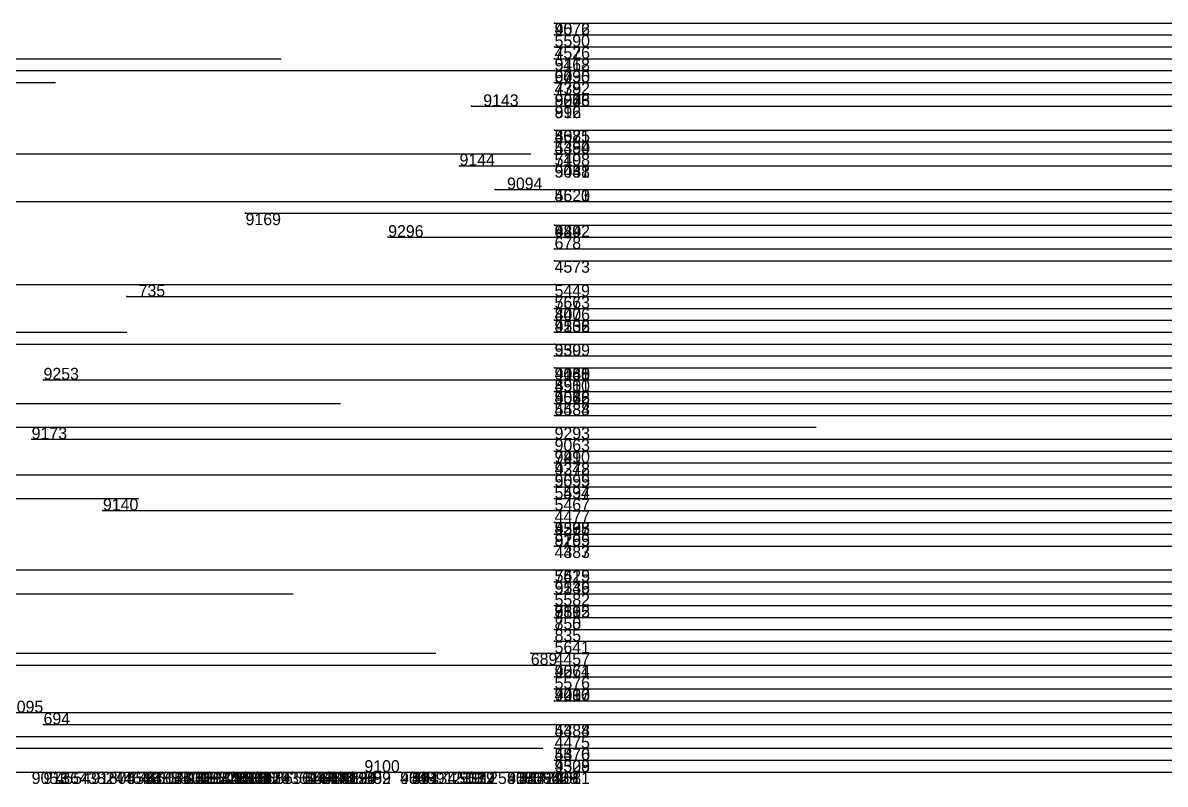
# Model space of a CAD drawing. Extents: x 0 to 1.1, y 0 to 1.
# Drawn here: x 0.9553 to 1.0514, y -0.001 to 0.063 of the extents above; entities that cross this region are included whole.
import ezdxf

# ---------------------------------------------------------------- set-up
doc = ezdxf.new("R2010")
doc.units = 0
for name, color, linetype in [('Facilities', 3, 'CONTINUOUS'), ('Normals', 1, 'CONTINUOUS'), ('Source_points', 5, 'CONTINUOUS'), ('Text', 3, 'CONTINUOUS')]:
    doc.layers.add(name, color=color, linetype=linetype)

msp = doc.modelspace()

# ---------------------------------------------------------------- linework, layer by layer
at = {"layer": 'Facilities', "color": 3}
for p in [(1, 0.063, 0.498), (1, 0.062, 0.545), (1, 0.062, 0.969), (1, 0.061, 0.369), (1, 0.06, 0.068), (1, 0.06, 0.621), (1, 0.059, 0.022), (1, 0.059, 0.942), (1, 0.058, 0.038), (1, 0.058, 0.268), (1, 0.058, 0.647), (1, 0.058, 0.94), (1, 0.057, 0.103), (1, 0.057, 0.993), (0.993, 0.056, 1), (1, 0.056, 0.171), (1, 0.056, 0.223), (1, 0.056, 0.858), (1, 0.056, 0.91), (1, 0.054, 0.464), (1, 0.054, 0.637), (1, 0.053, 0.027), (1, 0.053, 0.493), (1, 0.052, 0.494), (1, 0.052, 0.712), (0.992, 0.051, 1), (1, 0.051, 0.185), (1, 0.051, 0.71), (1, 0.051, 0.538), (1, 0.051, 0.861), (1, 0.051, 0.942), (0.995, 0.049, 1), (1, 0.049, 0.569), (1, 0.049, 0.646), (1, 0.048, 0.453), (0.974, 0.047, 1), (1, 0.046, 0.146), (1, 0.046, 0.328), (0.986, 0.045, 1), (1, 0.045, 0.245), (1, 0.044, 0.153), (1, 0.043, 0.334), (1, 0.041, 0.732), (0.964, 0.04), (1, 0.039, 0.141), (1, 0.039, 0.452), (1, 0.039, 0.637), (1, 0.038, 0.179), (1, 0.038, 0.461), (1, 0.037, 0.835), (1, 0.037, 0.762), (1, 0.036, 0.662), (1, 0.035, 0.219), (1, 0.034, 0.877), (0.957, 0.033, 1), (1, 0.033, 0.313), (1, 0.033, 0.479), (1, 0.033, 0.581), (1, 0.033, 0.993), (1, 0.033, 0.766), (1, 0.033, 0.984), (1, 0.032, 0.068), (1, 0.032, 0.316), (1, 0.032, 0.633), (1, 0.032, 0.898), (1, 0.031, 0.303), (1, 0.031, 0.678), (1, 0.03, 0.554), (0.956, 0.028, 1), (1, 0.028, 0.948), (1, 0.028, 0.92), (1, 0.027, 0.005), (1, 0.027, 0.932), (1, 0.026, 0.043), (1, 0.026, 0.438), (1, 0.025, 0.996), (1, 0.024, 0.513), (1, 0.024, 0.519), (1, 0.024, 0.977), (1, 0.023, 0.534), (0.962, 0.022, 1), (1, 0.022, 0.538), (1, 0.021, 0.265), (1, 0.021, 0.498), (1, 0.021, 0.64), (1, 0.021, 0.72), (1, 0.02, 0.909), (1, 0.019, 0.031), (1, 0.019, 0.134), (1, 0.019, 0.304), (1, 0.019, 0.257), (1, 0.019, 0.771), (1, 0.019, 0.921), (1, 0.017, 0.108), (1, 0.017, 0.595), (1, 0.016, 0.658), (1, 0.016, 0.753), (1, 0.016, 0.977), (1, 0.015, 0.699), (1, 0.015, 0.776), (1, 0.014, 0.193), (1, 0.014, 0.117), (1, 0.014, 0.541), (1, 0.014, 0.973), (1, 0.013, 0.127), (1, 0.013, 0.054), (1, 0.012, 0.19), (1, 0.011, 0.533), (0.998, 0.01), (1, 0.009, 0.173), (1, 0.009, 0.293), (1, 0.008, 0.439), (1, 0.008, 0.637), (1, 0.008, 0.779), (1, 0.007, 0.148), (1, 0.006, 0.464), (1, 0.006, 0.927), (1, 0.006, 0.973), (0.957, 0.004), (1, 0.004, 0.724), (1, 0.003, 0.477), (1, 0.003, 0.437), (1, 0.002, 0.344), (1, 0.002, 0.645), (1, 0.001, 0.439), (1, 0.001, 0.347), (0.956, 0, 0.872), (0.957, 0, 0.865), (0.958, 0, 0.363), (0.96, 0, 0.375), (0.961, 0, 0.857), (0.961, 0, 0.815), (0.963, 0, 0.277), (0.963, 0, 0.428), (0.963, 0, 0.569), (0.965, 0, 0.424), (0.966, 0, 0.146), (0.966, 0, 0.14), (0.967, 0, 0.18), (0.967, 0, 0.352), (0.967, 0, 0.517), (0.968, 0, 0.012), (0.968, 0, 0.488), (0.968, 0, 0.537), (0.969, 0, 0.333), (0.969, 0, 0.451), (0.97, 0, 0.392), (0.97, 0, 0.555), (0.971, 0, 0.094), (0.971, 0, 0.799), (0.972, 0, 0.318), (0.973, 0, 0.28), (0.973, 0, 0.445), (0.973, 0, 0.703), (0.973, 0, 0.927), (0.973, 0, 0.99), (0.974, 0, 0.685), (0.974, 0, 0.528), (0.974, 0, 0.684), (0.974, 0, 0.875), (0.975, 0, 0.032), (0.977, 0, 0.223), (0.977, 0, 0.495), (0.977, 0, 0.516), (0.978, 0, 0.357), (0.978, 0, 0.556), (0.979, 0, 0.478), (0.979, 0, 0.301), (0.979, 0, 0.358), (0.98, 0, 0.4), (0.981, 0, 0.054), (0.982, 0, 0.291), (0.982, 0, 0.52), (0.982, 0, 0.826), (0.983, 0, 0.226), (0.984, 0, 0.181), (0.984, 0, 1), (0.987, 0, 0.213), (0.987, 0, 0.292), (0.987, 0, 0.386), (0.987, 0, 0.866), (0.988, 0, 0.545), (0.989, 0, 0.932), (0.991, 0, 0.433), (0.991, 0, 0.712), (0.991, 0, 0.813), (0.992, 0, 0.656), (0.993, 0, 0.972), (0.995, 0, 0.548), (0.995, 0, 0.792), (0.995, 0, 0.837), (0.996, 0, 0.27), (0.996, 0, 0.537), (0.997, 0, 0.317), (0.997, 0, 0.549), (0.999, 0, 0.144), (0.999, 0, 0.326), (0.999, 0, 0.554), (0.999, 0, 0.946), (1, 0, 0.195), (1, 0, 0.993)]:
    msp.add_point(p, dxfattribs=at)
at = {"layer": 'Normals', "color": 1}
for p, q in [((1, 0.063, 0.498), (1.1, 0.063, 0.498)), ((1, 0.062, 0.545), (1.1, 0.062, 0.545)), ((1, 0.062, 0.969), (1.1, 0.062, 0.969)), ((1, 0.061, 0.369), (1.1, 0.061, 0.369)), ((0.877, 0.06, 1), (0.977, 0.06, 1)), ((1, 0.06, 0.068), (1.1, 0.06, 0.068)), ((1, 0.06, 0.621), (1.1, 0.06, 0.621)), ((0.918, 0.059, 1), (1.018, 0.059, 1)), ((1, 0.059, 0.022), (1.1, 0.059, 0.022)), ((1, 0.059, 0.942), (1.1, 0.059, 0.942)), ((0.858, 0.058, 1), (0.958, 0.058, 1)), ((1, 0.058, 0.038), (1.1, 0.058, 0.038)), ((1, 0.058, 0.268), (1.1, 0.058, 0.268)), ((1, 0.058, 0.647), (1.1, 0.058, 0.647)), ((1, 0.058, 0.94), (1.1, 0.058, 0.94)), ((1, 0.057, 0.103), (1.1, 0.057, 0.103)), ((1, 0.057, 0.993), (1.1, 0.057, 0.993)), ((0.993, 0.056, 1), (1.093, 0.056, 1)), ((1, 0.056, 0.171), (1.1, 0.056, 0.171)), ((1, 0.056, 0.223), (1.1, 0.056, 0.223)), ((1, 0.056, 0.858), (1.1, 0.056, 0.858)), ((1, 0.056, 0.91), (1.1, 0.056, 0.91)), ((1, 0.054, 0.464), (1.1, 0.054, 0.464)), ((1, 0.054, 0.637), (1.1, 0.054, 0.637)), ((1, 0.053, 0.027), (1.1, 0.053, 0.027)), ((1, 0.053, 0.493), (1.1, 0.053, 0.493)), ((0.898, 0.052, 1), (0.998, 0.052, 1)), ((1, 0.052, 0.494), (1.1, 0.052, 0.494)), ((1, 0.052, 0.712), (1.1, 0.052, 0.712)), ((0.992, 0.051, 1), (1.092, 0.051, 1)), ((1, 0.051, 0.185), (1.1, 0.051, 0.185)), ((1, 0.051, 0.71), (1.1, 0.051, 0.71)), ((1, 0.051, 0.538), (1.1, 0.051, 0.538)), ((1, 0.051, 0.861), (1.1, 0.051, 0.861)), ((1, 0.051, 0.942), (1.1, 0.051, 0.942)), ((0.995, 0.049, 1), (1.095, 0.049, 1)), ((1, 0.049, 0.569), (1.1, 0.049, 0.569)), ((1, 0.049, 0.646), (1.1, 0.049, 0.646)), ((0.929, 0.048, 1), (1.029, 0.048, 1)), ((1, 0.048, 0.453), (1.1, 0.048, 0.453)), ((0.974, 0.047, 1), (1.074, 0.047, 1)), ((1, 0.046, 0.146), (1.1, 0.046, 0.146)), ((1, 0.046, 0.328), (1.1, 0.046, 0.328)), ((0.986, 0.045, 1), (1.086, 0.045, 1)), ((1, 0.045, 0.245), (1.1, 0.045, 0.245)), ((1, 0.044, 0.153), (1.1, 0.044, 0.153)), ((1, 0.043, 0.334), (1.1, 0.043, 0.334)), ((0.906, 0.041), (1.006, 0.041)), ((1, 0.041, 0.732), (1.1, 0.041, 0.732)), ((0.964, 0.04), (1.064, 0.04)), ((1, 0.039, 0.141), (1.1, 0.039, 0.141)), ((1, 0.039, 0.452), (1.1, 0.039, 0.452)), ((1, 0.039, 0.637), (1.1, 0.039, 0.637)), ((1, 0.038, 0.179), (1.1, 0.038, 0.179)), ((1, 0.038, 0.461), (1.1, 0.038, 0.461)), ((0.864, 0.037, 1), (0.964, 0.037, 1)), ((1, 0.037, 0.835), (1.1, 0.037, 0.835)), ((1, 0.037, 0.762), (1.1, 0.037, 0.762)), ((0.865, 0.036, 1), (0.965, 0.036, 1)), ((0.916, 0.036, 1), (1.016, 0.036, 1)), ((1, 0.036, 0.662), (1.1, 0.036, 0.662)), ((1, 0.035, 0.219), (1.1, 0.035, 0.219)), ((1, 0.034, 0.877), (1.1, 0.034, 0.877)), ((0.957, 0.033, 1), (1.057, 0.033, 1)), ((1, 0.033, 0.313), (1.1, 0.033, 0.313)), ((1, 0.033, 0.479), (1.1, 0.033, 0.479)), ((1, 0.033, 0.581), (1.1, 0.033, 0.581)), ((1, 0.033, 0.993), (1.1, 0.033, 0.993)), ((1, 0.033, 0.766), (1.1, 0.033, 0.766)), ((1, 0.033, 0.984), (1.1, 0.033, 0.984)), ((1, 0.032, 0.068), (1.1, 0.032, 0.068)), ((1, 0.032, 0.316), (1.1, 0.032, 0.316)), ((1, 0.032, 0.633), (1.1, 0.032, 0.633)), ((1, 0.032, 0.898), (1.1, 0.032, 0.898)), ((0.882, 0.031), (0.982, 0.031)), ((1, 0.031, 0.303), (1.1, 0.031, 0.303)), ((1, 0.031, 0.678), (1.1, 0.031, 0.678)), ((1, 0.03, 0.554), (1.1, 0.03, 0.554)), ((0.884, 0.029), (0.984, 0.029)), ((0.894, 0.029, 1), (0.994, 0.029, 1)), ((0.922, 0.029, 1), (1.022, 0.029, 1)), ((0.956, 0.028, 1), (1.056, 0.028, 1)), ((1, 0.028, 0.948), (1.1, 0.028, 0.948)), ((1, 0.028, 0.92), (1.1, 0.028, 0.92)), ((1, 0.027, 0.005), (1.1, 0.027, 0.005)), ((1, 0.027, 0.932), (1.1, 0.027, 0.932)), ((1, 0.026, 0.043), (1.1, 0.026, 0.043)), ((1, 0.026, 0.438), (1.1, 0.026, 0.438)), ((0.939, 0.025), (1.039, 0.025)), ((1, 0.025, 0.996), (1.1, 0.025, 0.996)), ((1, 0.024, 0.513), (1.1, 0.024, 0.513)), ((1, 0.024, 0.519), (1.1, 0.024, 0.519)), ((1, 0.024, 0.977), (1.1, 0.024, 0.977)), ((0.865, 0.023, 1), (0.965, 0.023, 1)), ((1, 0.023, 0.534), (1.1, 0.023, 0.534)), ((0.962, 0.022, 1), (1.062, 0.022, 1)), ((1, 0.022, 0.538), (1.1, 0.022, 0.538)), ((1, 0.021, 0.265), (1.1, 0.021, 0.265)), ((1, 0.021, 0.498), (1.1, 0.021, 0.498)), ((1, 0.021, 0.64), (1.1, 0.021, 0.64)), ((1, 0.021, 0.72), (1.1, 0.021, 0.72)), ((1, 0.02, 0.909), (1.1, 0.02, 0.909)), ((1, 0.019, 0.031), (1.1, 0.019, 0.031)), ((1, 0.019, 0.134), (1.1, 0.019, 0.134)), ((1, 0.019, 0.304), (1.1, 0.019, 0.304)), ((1, 0.019, 0.257), (1.1, 0.019, 0.257)), ((1, 0.019, 0.771), (1.1, 0.019, 0.771)), ((1, 0.019, 0.921), (1.1, 0.019, 0.921)), ((0.934, 0.017, 1), (1.034, 0.017, 1)), ((1, 0.017, 0.108), (1.1, 0.017, 0.108)), ((1, 0.017, 0.595), (1.1, 0.017, 0.595)), ((1, 0.016, 0.658), (1.1, 0.016, 0.658)), ((1, 0.016, 0.753), (1.1, 0.016, 0.753)), ((1, 0.016, 0.977), (1.1, 0.016, 0.977)), ((0.878, 0.015), (0.978, 0.015)), ((0.878, 0.015, 1), (0.978, 0.015, 1)), ((1, 0.015, 0.699), (1.1, 0.015, 0.699)), ((1, 0.015, 0.776), (1.1, 0.015, 0.776)), ((1, 0.014, 0.193), (1.1, 0.014, 0.193)), ((1, 0.014, 0.117), (1.1, 0.014, 0.117)), ((1, 0.014, 0.541), (1.1, 0.014, 0.541)), ((1, 0.014, 0.973), (1.1, 0.014, 0.973)), ((1, 0.013, 0.127), (1.1, 0.013, 0.127)), ((1, 0.013, 0.054), (1.1, 0.013, 0.054)), ((1, 0.012, 0.19), (1.1, 0.012, 0.19)), ((1, 0.011, 0.533), (1.1, 0.011, 0.533)), ((0.89, 0.01), (0.99, 0.01)), ((0.998, 0.01), (1.098, 0.01)), ((0.928, 0.009), (1.028, 0.009)), ((1, 0.009, 0.173), (1.1, 0.009, 0.173)), ((1, 0.009, 0.293), (1.1, 0.009, 0.293)), ((1, 0.008, 0.439), (1.1, 0.008, 0.439)), ((1, 0.008, 0.637), (1.1, 0.008, 0.637)), ((1, 0.008, 0.779), (1.1, 0.008, 0.779)), ((1, 0.007, 0.148), (1.1, 0.007, 0.148)), ((1, 0.006, 0.464), (1.1, 0.006, 0.464)), ((1, 0.006, 0.927), (1.1, 0.006, 0.927)), ((1, 0.006, 0.973), (1.1, 0.006, 0.973)), ((0.953, 0.005, 1), (1.053, 0.005, 1)), ((0.957, 0.004), (1.057, 0.004)), ((1, 0.004, 0.724), (1.1, 0.004, 0.724)), ((0.905, 0.003, 1), (1.005, 0.003, 1)), ((0.937, 0.003, 1), (1.037, 0.003, 1)), ((1, 0.003, 0.477), (1.1, 0.003, 0.477)), ((1, 0.003, 0.437), (1.1, 0.003, 0.437)), ((0.899, 0.002), (0.999, 0.002)), ((1, 0.002, 0.344), (1.1, 0.002, 0.344)), ((1, 0.002, 0.645), (1.1, 0.002, 0.645)), ((1, 0.001, 0.439), (1.1, 0.001, 0.439)), ((1, 0.001, 0.347), (1.1, 0.001, 0.347)), ((0.856, 0, 0.553), (0.956, 0, 0.553)), ((0.857, 0, 0.938), (0.957, 0, 0.938)), ((0.858, 0, 0.52), (0.958, 0, 0.52)), ((0.859, 0, 0.314), (0.959, 0, 0.314)), ((0.86, 0, 0.137), (0.96, 0, 0.137)), ((0.86, 0, 0.49), (0.96, 0, 0.49)), ((0.861, 0, 0.405), (0.961, 0, 0.405)), ((0.862, 0, 0.009), (0.962, 0, 0.009)), ((0.862, 0, 0.96), (0.962, 0, 0.96)), ((0.862, 0, 0.863), (0.962, 0, 0.863)), ((0.863, 0, 0.696), (0.963, 0, 0.696)), ((0.864, 0, 0.96), (0.964, 0, 0.96)), ((0.865, 0, 0.21), (0.965, 0, 0.21)), ((0.865, 0, 0.755), (0.965, 0, 0.755)), ((0.865, 0, 0.622), (0.965, 0, 0.622)), ((0.866, 0, 0.215), (0.966, 0, 0.215)), ((0.866, 0, 0.682), (0.966, 0, 0.682)), ((0.868, 0, 0.108), (0.968, 0, 0.108)), ((0.869, 0, 0.004), (0.969, 0, 0.004)), ((0.869, 0, 0.036), (0.969, 0, 0.036)), ((0.869, 0, 0.534), (0.969, 0, 0.534)), ((0.869, 0, 0.97), (0.969, 0, 0.97)), ((0.87, 0, 0.137), (0.97, 0, 0.137)), ((0.87, 0, 0.556), (0.97, 0, 0.556)), ((0.87, 0, 0.784), (0.97, 0, 0.784)), ((0.87, 0, 0.938), (0.97, 0, 0.938)), ((0.871, 0, 0.991), (0.971, 0, 0.991)), ((0.872, 0, 0.071), (0.972, 0, 0.071)), ((0.872, 0, 0.177), (0.972, 0, 0.177)), ((0.874, 0, 0.121), (0.974, 0, 0.121)), ((0.875, 0, 0.481), (0.975, 0, 0.481)), ((0.875, 0, 0.336), (0.975, 0, 0.336)), ((0.875, 0, 0.712), (0.975, 0, 0.712)), ((0.875, 0, 0.99), (0.975, 0, 0.99)), ((0.876, 0, 0.5), (0.976, 0, 0.5)), ((0.877, 0, 0.585), (0.977, 0, 0.585)), ((0.878, 0, 0.158), (0.978, 0, 0.158)), ((0.878, 0, 0.958), (0.978, 0, 0.958)), ((0.879, 0, 0.24), (0.979, 0, 0.24)), ((0.879, 0, 0.034), (0.979, 0, 0.034)), ((0.879, 0, 0.199), (0.979, 0, 0.199)), ((0.879, 0, 0.306), (0.979, 0, 0.306)), ((0.88, 0, 0.924), (0.98, 0, 0.924)), ((0.881, 0, 0.618), (0.981, 0, 0.618)), ((0.881, 0, 0.955), (0.981, 0, 0.955)), ((0.882, 0, 0.059), (0.982, 0, 0.059)), ((0.882, 0, 0.633), (0.982, 0, 0.633)), ((0.884, 0, 0.271), (0.984, 0, 0.271)), ((0.884, 0, 0.666), (0.984, 0, 0.666)), ((0.887, 0, 0.747), (0.987, 0, 0.747)), ((0.887, 0, 0.884), (0.987, 0, 0.884)), ((0.888, 0, 0.109), (0.988, 0, 0.109)), ((0.888, 0, 0.113), (0.988, 0, 0.113)), ((0.888, 0, 0.338), (0.988, 0, 0.338)), ((0.888, 0, 0.747), (0.988, 0, 0.747)), ((0.89, 0, 0.013), (0.99, 0, 0.013)), ((0.891, 0, 0.142), (0.991, 0, 0.142)), ((0.892, 0, 0.142), (0.992, 0, 0.142)), ((0.892, 0, 0.345), (0.992, 0, 0.345)), ((0.892, 0, 0.684), (0.992, 0, 0.684)), ((0.893, 0, 0.085), (0.993, 0, 0.085)), ((0.895, 0, 0.079), (0.995, 0, 0.079)), ((0.895, 0, 0.278), (0.995, 0, 0.278)), ((0.895, 0, 0.492), (0.995, 0, 0.492)), ((0.895, 0, 0.553), (0.995, 0, 0.553)), ((0.895, 0, 0.772), (0.995, 0, 0.772)), ((0.895, 0, 0.826), (0.995, 0, 0.826)), ((0.896, 0, 0.873), (0.996, 0, 0.873)), ((0.897, 0, 0.047), (0.997, 0, 0.047)), ((0.898, 0, 0.416), (0.998, 0, 0.416)), ((0.899, 0, 0.221), (0.999, 0, 0.221)), ((0.899, 0, 0.133), (0.999, 0, 0.133)), ((0.899, 0, 0.572), (0.999, 0, 0.572)), ((0.899, 0, 0.543), (0.999, 0, 0.543)), ((0.899, 0, 0.724), (0.999, 0, 0.724)), ((0.901, 0, 0.649), (1.002, 0, 0.649)), ((0.901, 0, 0.733), (1.001, 0, 0.733)), ((0.902, 0, 0.832), (1.002, 0, 0.832)), ((0.904, 0, 0.435), (1.004, 0, 0.435)), ((0.905, 0, 0.093), (1.006, 0, 0.093)), ((0.907, 0, 0.56), (1.007, 0, 0.56)), ((0.907, 0, 0.708), (1.007, 0, 0.708)), ((0.908, 0, 0.145), (1.008, 0, 0.145)), ((0.908, 0, 0.902), (1.008, 0, 0.902)), ((0.908, 0, 0.963), (1.008, 0, 0.963)), ((0.908, 0, 0.982), (1.008, 0, 0.982)), ((0.909, 0, 0.966), (1.009, 0, 0.966)), ((0.909, 0, 0.867), (1.009, 0, 0.867)), ((0.91, 0, 0.803), (1.01, 0, 0.803)), ((0.911, 0, 0.611), (1.011, 0, 0.611)), ((0.913, 0, 0.218), (1.013, 0, 0.218)), ((0.913, 0, 0.785), (1.013, 0, 0.785)), ((0.914, 0, 0.092), (1.014, 0, 0.092)), ((0.914, 0, 0.255), (1.014, 0, 0.255)), ((0.914, 0, 0.433), (1.014, 0, 0.433)), ((0.917, 0, 0.235), (1.017, 0, 0.235)), ((0.918, 0, 0.92), (1.018, 0, 0.92)), ((0.92, 0, 0.053), (1.02, 0, 0.053)), ((0.92, 0, 0.949), (1.02, 0, 0.949)), ((0.921, 0, 0.159), (1.021, 0, 0.159)), ((0.921, 0, 0.202), (1.021, 0, 0.202)), ((0.921, 0, 0.305), (1.021, 0, 0.305)), ((0.921, 0, 0.725), (1.021, 0, 0.725)), ((0.921, 0, 0.941), (1.021, 0, 0.941)), ((0.922, 0, 0.243), (1.022, 0, 0.243)), ((0.922, 0, 0.705), (1.022, 0, 0.705)), ((0.923, 0, 0.31), (1.023, 0, 0.31)), ((0.923, 0, 0.57), (1.024, 0, 0.57)), ((0.923, 0, 0.702), (1.023, 0, 0.702)), ((0.923, 0, 0.841), (1.023, 0, 0.841)), ((0.925, 0, 0.7), (1.025, 0, 0.7)), ((0.926, 0, 0.241), (1.026, 0, 0.241)), ((0.926, 0, 0.129), (1.026, 0, 0.129)), ((0.927, 0, 0.211), (1.027, 0, 0.211)), ((0.927, 0, 0.718), (1.027, 0, 0.718)), ((0.927, 0, 0.937), (1.027, 0, 0.937)), ((0.928, 0, 0.235), (1.028, 0, 0.235)), ((0.929, 0, 0.7), (1.029, 0, 0.7)), ((0.929, 0, 0.69), (1.029, 0, 0.69)), ((0.931, 0, 0.284), (1.031, 0, 0.284)), ((0.932, 0, 0.045), (1.032, 0, 0.045)), ((0.932, 0, 0.586), (1.032, 0, 0.586)), ((0.933, 0, 0.387), (1.033, 0, 0.387)), ((0.934, 0, 0.583), (1.034, 0, 0.583)), ((0.935, 0, 0.052), (1.035, 0, 0.052)), ((0.935, 0, 0.558), (1.035, 0, 0.558)), ((0.935, 0, 0.883), (1.035, 0, 0.883)), ((0.936, 0, 0.522), (1.036, 0, 0.522)), ((0.936, 0, 0.934), (1.036, 0, 0.934)), ((0.937, 0, 0.375), (1.037, 0, 0.375)), ((0.937, 0, 0.551), (1.037, 0, 0.551)), ((0.939, 0, 0.903), (1.039, 0, 0.903)), ((0.94, 0, 0.879), (1.04, 0, 0.879)), ((0.94, 0, 0.902), (1.04, 0, 0.902)), ((0.942, 0, 0.149), (1.042, 0, 0.149)), ((0.942, 0, 0.842), (1.042, 0, 0.842)), ((0.943, 0, 0.168), (1.043, 0, 0.168)), ((0.944, 0, 0.14), (1.044, 0, 0.14)), ((0.944, 0, 0.013), (1.044, 0, 0.013)), ((0.944, 0, 0.317), (1.044, 0, 0.317)), ((0.944, 0, 0.639), (1.044, 0, 0.639)), ((0.947, 0, 0.188), (1.047, 0, 0.188)), ((0.947, 0, 0.18), (1.047, 0, 0.18)), ((0.947, 0, 0.313), (1.047, 0, 0.313)), ((0.948, 0, 0.605), (1.048, 0, 0.605)), ((0.948, 0, 0.763), (1.048, 0, 0.763)), ((0.948, 0, 0.915), (1.048, 0, 0.915)), ((0.95, 0, 0.024), (1.05, 0, 0.024)), ((0.95, 0, 0.776), (1.05, 0, 0.776)), ((0.951, 0, 0.276), (1.051, 0, 0.276)), ((0.951, 0, 0.341), (1.051, 0, 0.341)), ((0.951, 0, 0.403), (1.051, 0, 0.403)), ((0.951, 0, 0.857), (1.051, 0, 0.857)), ((0.952, 0, 0.194), (1.052, 0, 0.194)), ((0.952, 0, 0.22), (1.052, 0, 0.22)), ((0.956, 0, 0.872), (1.056, 0, 0.872)), ((0.957, 0, 0.865), (1.057, 0, 0.865)), ((0.958, 0, 0.363), (1.058, 0, 0.363)), ((0.96, 0, 0.375), (1.06, 0, 0.375)), ((0.961, 0, 0.857), (1.061, 0, 0.857)), ((0.961, 0, 0.815), (1.061, 0, 0.815)), ((0.963, 0, 0.277), (1.063, 0, 0.277)), ((0.963, 0, 0.428), (1.063, 0, 0.428)), ((0.963, 0, 0.569), (1.063, 0, 0.569)), ((0.965, 0, 0.424), (1.065, 0, 0.424)), ((0.966, 0, 0.146), (1.066, 0, 0.146)), ((0.966, 0, 0.14), (1.066, 0, 0.14)), ((0.967, 0, 0.18), (1.067, 0, 0.18)), ((0.967, 0, 0.352), (1.067, 0, 0.352)), ((0.967, 0, 0.517), (1.067, 0, 0.517)), ((0.968, 0, 0.012), (1.068, 0, 0.012)), ((0.968, 0, 0.488), (1.068, 0, 0.488)), ((0.968, 0, 0.537), (1.068, 0, 0.537)), ((0.969, 0, 0.333), (1.069, 0, 0.333)), ((0.969, 0, 0.451), (1.069, 0, 0.451)), ((0.97, 0, 0.392), (1.07, 0, 0.392)), ((0.97, 0, 0.555), (1.07, 0, 0.555)), ((0.971, 0, 0.094), (1.071, 0, 0.094)), ((0.971, 0, 0.799), (1.071, 0, 0.799)), ((0.972, 0, 0.318), (1.072, 0, 0.318)), ((0.973, 0, 0.28), (1.073, 0, 0.28)), ((0.973, 0, 0.445), (1.073, 0, 0.445)), ((0.973, 0, 0.703), (1.073, 0, 0.703)), ((0.973, 0, 0.927), (1.073, 0, 0.927)), ((0.973, 0, 0.99), (1.073, 0, 0.99)), ((0.974, 0, 0.685), (1.074, 0, 0.685)), ((0.974, 0, 0.528), (1.074, 0, 0.528)), ((0.974, 0, 0.684), (1.074, 0, 0.684)), ((0.974, 0, 0.875), (1.074, 0, 0.875)), ((0.975, 0, 0.032), (1.075, 0, 0.032)), ((0.977, 0, 0.223), (1.077, 0, 0.223)), ((0.977, 0, 0.495), (1.077, 0, 0.495)), ((0.977, 0, 0.516), (1.077, 0, 0.516)), ((0.978, 0, 0.357), (1.078, 0, 0.357)), ((0.978, 0, 0.556), (1.078, 0, 0.556)), ((0.979, 0, 0.478), (1.079, 0, 0.478)), ((0.979, 0, 0.301), (1.079, 0, 0.301)), ((0.979, 0, 0.358), (1.079, 0, 0.358)), ((0.98, 0, 0.4), (1.08, 0, 0.4)), ((0.981, 0, 0.054), (1.081, 0, 0.054)), ((0.982, 0, 0.291), (1.082, 0, 0.291)), ((0.982, 0, 0.52), (1.082, 0, 0.52)), ((0.982, 0, 0.826), (1.082, 0, 0.826)), ((0.983, 0, 0.226), (1.083, 0, 0.226)), ((0.984, 0, 0.181), (1.084, 0, 0.181)), ((0.984, 0, 1), (1.084, 0, 1)), ((0.987, 0, 0.213), (1.087, 0, 0.213)), ((0.987, 0, 0.292), (1.087, 0, 0.292)), ((0.987, 0, 0.386), (1.087, 0, 0.386)), ((0.987, 0, 0.866), (1.087, 0, 0.866)), ((0.988, 0, 0.545), (1.088, 0, 0.545)), ((0.989, 0, 0.932), (1.089, 0, 0.932)), ((0.991, 0, 0.433), (1.091, 0, 0.433)), ((0.991, 0, 0.712), (1.091, 0, 0.712)), ((0.991, 0, 0.813), (1.091, 0, 0.813)), ((0.992, 0, 0.656), (1.092, 0, 0.656)), ((0.993, 0, 0.972), (1.093, 0, 0.972)), ((0.995, 0, 0.548), (1.095, 0, 0.548)), ((0.995, 0, 0.792), (1.095, 0, 0.792)), ((0.995, 0, 0.837), (1.095, 0, 0.837)), ((0.996, 0, 0.27), (1.096, 0, 0.27)), ((0.996, 0, 0.537), (1.096, 0, 0.537)), ((0.997, 0, 0.317), (1.097, 0, 0.317)), ((0.997, 0, 0.549), (1.097, 0, 0.549)), ((0.999, 0, 0.144), (1.099, 0, 0.144)), ((0.999, 0, 0.326), (1.099, 0, 0.326)), ((0.999, 0, 0.554), (1.099, 0, 0.554)), ((0.999, 0, 0.946), (1.099, 0, 0.946)), ((1, 0, 0.195), (1.1, 0, 0.195)), ((1, 0, 0.993), (1.1, 0, 0.993))]:
    msp.add_line(p, q, dxfattribs=at)
at = {"layer": 'Source_points', "color": 5}
for p in [(1, 0.063, 0.498), (1, 0.062, 0.545), (1, 0.062, 0.969), (1, 0.061, 0.369), (1, 0.06, 0.068), (1, 0.06, 0.621), (1, 0.059, 0.022), (1, 0.059, 0.942), (1, 0.058, 0.038), (1, 0.058, 0.268), (1, 0.058, 0.647), (1, 0.058, 0.94), (1, 0.057, 0.103), (1, 0.057, 0.993), (0.993, 0.056, 1), (1, 0.056, 0.171), (1, 0.056, 0.223), (1, 0.056, 0.858), (1, 0.056, 0.91), (1, 0.054, 0.464), (1, 0.054, 0.637), (1, 0.053, 0.027), (1, 0.053, 0.493), (1, 0.052, 0.494), (1, 0.052, 0.712), (0.992, 0.051, 1), (1, 0.051, 0.185), (1, 0.051, 0.71), (1, 0.051, 0.538), (1, 0.051, 0.861), (1, 0.051, 0.942), (0.995, 0.049, 1), (1, 0.049, 0.569), (1, 0.049, 0.646), (1, 0.048, 0.453), (0.974, 0.047, 1), (1, 0.046, 0.146), (1, 0.046, 0.328), (0.986, 0.045, 1), (1, 0.045, 0.245), (1, 0.044, 0.153), (1, 0.043, 0.334), (1, 0.041, 0.732), (0.964, 0.04), (1, 0.039, 0.141), (1, 0.039, 0.452), (1, 0.039, 0.637), (1, 0.038, 0.179), (1, 0.038, 0.461), (1, 0.037, 0.835), (1, 0.037, 0.762), (1, 0.036, 0.662), (1, 0.035, 0.219), (1, 0.034, 0.877), (0.957, 0.033, 1), (1, 0.033, 0.313), (1, 0.033, 0.479), (1, 0.033, 0.581), (1, 0.033, 0.993), (1, 0.033, 0.766), (1, 0.033, 0.984), (1, 0.032, 0.068), (1, 0.032, 0.316), (1, 0.032, 0.633), (1, 0.032, 0.898), (1, 0.031, 0.303), (1, 0.031, 0.678), (1, 0.03, 0.554), (0.956, 0.028, 1), (1, 0.028, 0.948), (1, 0.028, 0.92), (1, 0.027, 0.005), (1, 0.027, 0.932), (1, 0.026, 0.043), (1, 0.026, 0.438), (1, 0.025, 0.996), (1, 0.024, 0.513), (1, 0.024, 0.519), (1, 0.024, 0.977), (1, 0.023, 0.534), (0.962, 0.022, 1), (1, 0.022, 0.538), (1, 0.021, 0.265), (1, 0.021, 0.498), (1, 0.021, 0.64), (1, 0.021, 0.72), (1, 0.02, 0.909), (1, 0.019, 0.031), (1, 0.019, 0.134), (1, 0.019, 0.304), (1, 0.019, 0.257), (1, 0.019, 0.771), (1, 0.019, 0.921), (1, 0.017, 0.108), (1, 0.017, 0.595), (1, 0.016, 0.658), (1, 0.016, 0.753), (1, 0.016, 0.977), (1, 0.015, 0.699), (1, 0.015, 0.776), (1, 0.014, 0.193), (1, 0.014, 0.117), (1, 0.014, 0.541), (1, 0.014, 0.973), (1, 0.013, 0.127), (1, 0.013, 0.054), (1, 0.012, 0.19), (1, 0.011, 0.533), (0.998, 0.01), (1, 0.009, 0.173), (1, 0.009, 0.293), (1, 0.008, 0.439), (1, 0.008, 0.637), (1, 0.008, 0.779), (1, 0.007, 0.148), (1, 0.006, 0.464), (1, 0.006, 0.927), (1, 0.006, 0.973), (0.957, 0.004), (1, 0.004, 0.724), (1, 0.003, 0.477), (1, 0.003, 0.437), (1, 0.002, 0.344), (1, 0.002, 0.645), (1, 0.001, 0.439), (1, 0.001, 0.347), (0.956, 0, 0.872), (0.957, 0, 0.865), (0.958, 0, 0.363), (0.96, 0, 0.375), (0.961, 0, 0.857), (0.961, 0, 0.815), (0.963, 0, 0.277), (0.963, 0, 0.428), (0.963, 0, 0.569), (0.965, 0, 0.424), (0.966, 0, 0.146), (0.966, 0, 0.14), (0.967, 0, 0.18), (0.967, 0, 0.352), (0.967, 0, 0.517), (0.968, 0, 0.012), (0.968, 0, 0.488), (0.968, 0, 0.537), (0.969, 0, 0.333), (0.969, 0, 0.451), (0.97, 0, 0.392), (0.97, 0, 0.555), (0.971, 0, 0.094), (0.971, 0, 0.799), (0.972, 0, 0.318), (0.973, 0, 0.28), (0.973, 0, 0.445), (0.973, 0, 0.703), (0.973, 0, 0.927), (0.973, 0, 0.99), (0.974, 0, 0.685), (0.974, 0, 0.528), (0.974, 0, 0.684), (0.974, 0, 0.875), (0.975, 0, 0.032), (0.977, 0, 0.223), (0.977, 0, 0.495), (0.977, 0, 0.516), (0.978, 0, 0.357), (0.978, 0, 0.556), (0.979, 0, 0.478), (0.979, 0, 0.301), (0.979, 0, 0.358), (0.98, 0, 0.4), (0.981, 0, 0.054), (0.982, 0, 0.291), (0.982, 0, 0.52), (0.982, 0, 0.826), (0.983, 0, 0.226), (0.984, 0, 0.181), (0.984, 0, 1), (0.987, 0, 0.213), (0.987, 0, 0.292), (0.987, 0, 0.386), (0.987, 0, 0.866), (0.988, 0, 0.545), (0.989, 0, 0.932), (0.991, 0, 0.433), (0.991, 0, 0.712), (0.991, 0, 0.813), (0.992, 0, 0.656), (0.993, 0, 0.972), (0.995, 0, 0.548), (0.995, 0, 0.792), (0.995, 0, 0.837), (0.996, 0, 0.27), (0.996, 0, 0.537), (0.997, 0, 0.317), (0.997, 0, 0.549), (0.999, 0, 0.144), (0.999, 0, 0.326), (0.999, 0, 0.554), (0.999, 0, 0.946), (1, 0, 0.195), (1, 0, 0.993)]:
    msp.add_point(p, dxfattribs=at)

# ---------------------------------------------------------------- texts
at = {"layer": 'Text', "color": 3}
for s, p in [('4576', (1, 0.062, 0.498)), ('9072', (1, 0.062, 0.969)), ('5590', (1, 0.061, 0.545)), ('4526', (1, 0.06, 0.369)), ('757', (1, 0.06, 0.068)), ('5468', (1, 0.059, 0.621)), ('9112', (1, 0.059, 0.942)), ('5490', (1, 0.058, 0.647)), ('9035', (1, 0.058, 0.94)), ('673', (1, 0.058, 0.022)), ('4392', (1, 0.057, 0.268)), ('778', (1, 0.057, 0.038)), ('9143', (0.994, 0.056, 1)), ('884', (1, 0.056, 0.103)), ('9058', (1, 0.056, 0.858)), ('9076', (1, 0.056, 0.91)), ('9203', (1, 0.056, 0.993)), ('896', (1, 0.055, 0.171)), ('912', (1, 0.055, 0.223)), ('4375', (1, 0.053, 0.464)), ('5621', (1, 0.053, 0.637)), ('808', (1, 0.053, 0.027)), ('4380', (1, 0.052, 0.493)), ('4394', (1, 0.052, 0.494)), ('5459', (1, 0.052, 0.712)), ('9144', (0.992, 0.051, 1)), ('5498', (1, 0.051, 0.538)), ('710', (1, 0.051, 0.185)), ('5448', (1, 0.05, 0.71)), ('9057', (1, 0.05, 0.861)), ('9081', (1, 0.05, 0.942)), ('9094', (0.996, 0.049, 1)), ('4521', (1, 0.048, 0.453)), ('5520', (1, 0.048, 0.569)), ('5623', (1, 0.048, 0.646)), ('9169', (0.974, 0.046, 1)), ('9296', (0.986, 0.045, 1)), ('4492', (1, 0.045, 0.328)), ('920', (1, 0.045, 0.245)), ('684', (1, 0.045, 0.146)), ('678', (1, 0.044, 0.153)), ('4573', (1, 0.042, 0.334)), ('735', (0.965, 0.04)), ('5449', (1, 0.04, 0.732)), ('5563', (1, 0.039, 0.637)), ('767', (1, 0.039, 0.141)), ('4476', (1, 0.038, 0.452)), ('800', (1, 0.038, 0.179)), ('4538', (1, 0.037, 0.461)), ('9152', (1, 0.037, 0.835)), ('9206', (1, 0.037, 0.762)), ('5599', (1, 0.035, 0.662)), ('930', (1, 0.035, 0.219)), ('9253', (0.957, 0.033, 1)), ('4485', (1, 0.033, 0.313)), ('9040', (1, 0.033, 0.993)), ('9153', (1, 0.033, 0.766)), ('9161', (1, 0.033, 0.984)), ('9168', (1, 0.033, 0.877)), ('4501', (1, 0.032, 0.479)), ('5510', (1, 0.032, 0.581)), ('895', (1, 0.032, 0.068)), ('4532', (1, 0.031, 0.316)), ('5546', (1, 0.031, 0.678)), ('5568', (1, 0.031, 0.633)), ('9073', (1, 0.031, 0.898)), ('4434', (1, 0.03, 0.303)), ('5588', (1, 0.03, 0.554)), ('9173', (0.956, 0.028, 1)), ('9293', (1, 0.028, 0.92)), ('9063', (1, 0.027, 0.948)), ('9290', (1, 0.026, 0.932)), ('749', (1, 0.026, 0.043)), ('791', (1, 0.026, 0.005)), ('4372', (1, 0.025, 0.438)), ('9248', (1, 0.025, 0.996)), ('5595', (1, 0.024, 0.519)), ('9059', (1, 0.024, 0.977)), ('5497', (1, 0.023, 0.534)), ('5534', (1, 0.023, 0.513)), ('9140', (0.962, 0.022, 1)), ('5467', (1, 0.022, 0.538)), ('4477', (1, 0.021, 0.498)), ('4367', (1, 0.02, 0.265)), ('5578', (1, 0.02, 0.64)), ('5593', (1, 0.02, 0.72)), ('9235', (1, 0.02, 0.909)), ('879', (1, 0.019, 0.031)), ('925', (1, 0.019, 0.134)), ('9105', (1, 0.019, 0.771)), ('9299', (1, 0.019, 0.921)), ('4383', (1, 0.018, 0.304)), ('4487', (1, 0.018, 0.257)), ('5519', (1, 0.016, 0.595)), ('5625', (1, 0.016, 0.753)), ('742', (1, 0.016, 0.108)), ('5549', (1, 0.015, 0.658)), ('9135', (1, 0.015, 0.977)), ('9246', (1, 0.015, 0.776)), ('5582', (1, 0.014, 0.699)), ('5515', (1, 0.013, 0.541)), ('831', (1, 0.013, 0.117)), ('9162', (1, 0.013, 0.973)), ('789', (1, 0.013, 0.193)), ('855', (1, 0.012, 0.054)), ('750', (1, 0.012, 0.127)), ('835', (1, 0.011, 0.19)), ('5641', (1, 0.01, 0.533)), ('689', (0.998, 0.009)), ('4457', (1, 0.009, 0.293)), ('4571', (1, 0.008, 0.439)), ('926', (1, 0.008, 0.173)), ('9064', (1, 0.008, 0.779)), ('5576', (1, 0.007, 0.637)), ('4407', (1, 0.006, 0.464)), ('9210', (1, 0.006, 0.927)), ('9236', (1, 0.006, 0.973)), ('709', (1, 0.006, 0.148)), ('9095', (0.954, 0.005, 1)), ('694', (0.957, 0.004)), ('4384', (1, 0.003, 0.477)), ('5488', (1, 0.003, 0.724)), ('4475', (1, 0.002, 0.437)), ('4376', (1, 0.001, 0.439)), ('4570', (1, 0.001, 0.344)), ('5476', (1, 0.001, 0.645)), ('9100', (0.984, 0, 1)), ('4528', (1, 0, 0.347)), ('9309', (1, 0, 0.993)), ('9053', (0.956, -0.001, 0.872)), ('9136', (0.957, -0.001, 0.865)), ('4554', (0.958, -0.001, 0.363)), ('4382', (0.96, -0.001, 0.375)), ('9160', (0.961, -0.001, 0.857)), ('9187', (0.961, -0.001, 0.815)), ('4464', (0.963, -0.001, 0.277)), ('4513', (0.964, -0.001, 0.428)), ('5594', (0.964, -0.001, 0.569)), ('4450', (0.965, -0.001, 0.424)), ('815', (0.966, -0.001, 0.146)), ('888', (0.967, -0.001, 0.14)), ('4406', (0.968, -0.001, 0.352)), ('5612', (0.968, -0.001, 0.517)), ('5511', (0.968, -0.001, 0.537)), ('763', (0.968, -0.001, 0.18)), ('4439', (0.969, -0.001, 0.488)), ('4559', (0.969, -0.001, 0.451)), ('4515', (0.969, -0.001, 0.333)), ('962', (0.969, -0.001, 0.012)), ('4550', (0.97, -0.001, 0.392)), ('5529', (0.971, -0.001, 0.555)), ('9278', (0.971, -0.001, 0.799)), ('4489', (0.972, -0.001, 0.318)), ('864', (0.972, -0.001, 0.094)), ('4582', (0.973, -0.001, 0.445)), ('5584', (0.973, -0.001, 0.703)), ('9201', (0.973, -0.001, 0.99)), ('4497', (0.974, -0.001, 0.28)), ('5481', (0.974, -0.001, 0.685)), ('5632', (0.974, -0.001, 0.684)), ('9045', (0.974, -0.001, 0.875)), ('9107', (0.974, -0.001, 0.927)), ('5586', (0.975, -0.001, 0.528)), ('868', (0.975, -0.001, 0.032)), ('4364', (0.977, -0.001, 0.495)), ('936', (0.977, -0.001, 0.223)), ('5616', (0.978, -0.001, 0.516)), ('4442', (0.979, -0.001, 0.478)), ('4488', (0.979, -0.001, 0.357)), ('4495', (0.979, -0.001, 0.358)), ('5501', (0.979, -0.001, 0.556)), ('4446', (0.98, -0.001, 0.301)), ('4448', (0.981, -0.001, 0.4)), ('770', (0.981, -0.001, 0.054)), ('4398', (0.982, -0.001, 0.291)), ('5634', (0.982, -0.001, 0.52)), ('9120', (0.982, -0.001, 0.826)), ('882', (0.984, -0.001, 0.226)), ('899', (0.984, -0.001, 0.181)), ('4509', (0.987, -0.001, 0.386)), ('963', (0.987, -0.001, 0.213)), ('9048', (0.987, -0.001, 0.866)), ('4443', (0.988, -0.001, 0.292)), ('5613', (0.988, -0.001, 0.545)), ('9123', (0.99, -0.001, 0.932)), ('4503', (0.991, -0.001, 0.433)), ('5532', (0.992, -0.001, 0.712)), ('5517', (0.992, -0.001, 0.656)), ('9079', (0.992, -0.001, 0.813)), ('9125', (0.993, -0.001, 0.972)), ('4581', (0.996, -0.001, 0.27)), ('5530', (0.996, -0.001, 0.548)), ('5571', (0.996, -0.001, 0.537)), ('9051', (0.996, -0.001, 0.792)), ('9185', (0.996, -0.001, 0.837)), ('4472', (0.997, -0.001, 0.317)), ('5542', (0.997, -0.001, 0.549)), ('5458', (0.999, -0.001, 0.554)), ('866', (0.999, -0.001, 0.144)), ('9229', (0.999, -0.001, 0.946)), ('4511', (1, -0.001, 0.326)), ('968', (1, -0.001, 0.195))]:
    msp.add_text(s, height=0.001, dxfattribs=at).set_placement(p)

doc.saveas('drawing.dxf')
